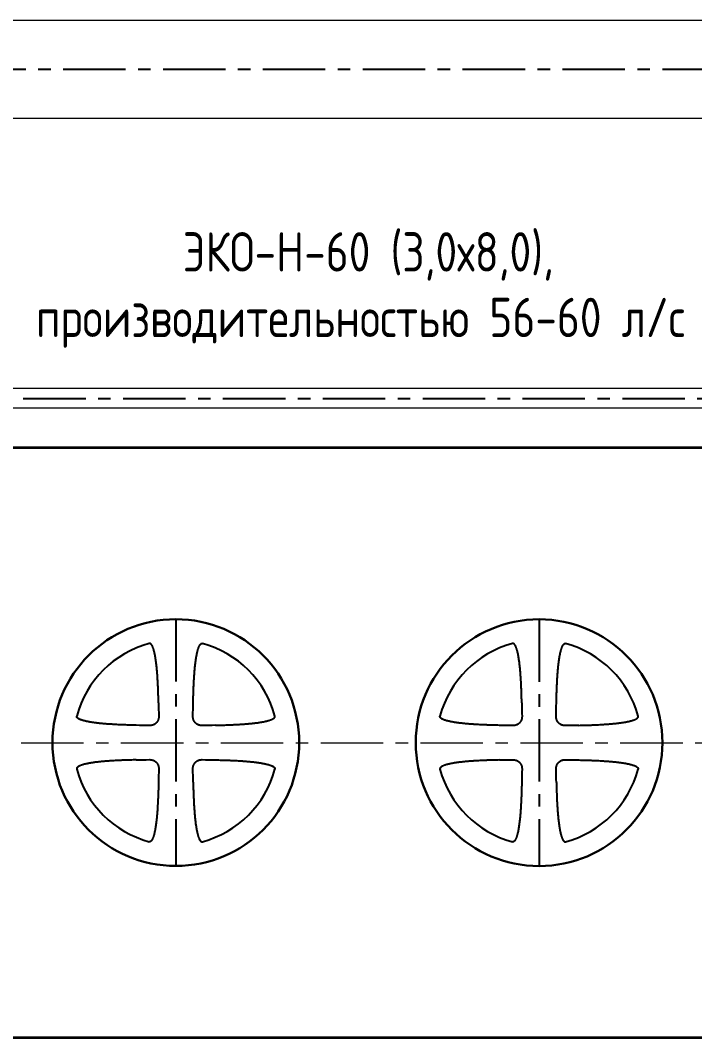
# Model space of a CAD drawing. Header units: millimetres. Extents: x 313506 to 417817, y -39276 to 9875.
# Drawn here: x 331438 to 334868, y -34410 to -29237 of the extents above; entities that cross this region are included whole.
import ezdxf

# ---------------------------------------------------------------- set-up
doc = ezdxf.new("R2010")
doc.units = ezdxf.units.MM
doc.linetypes.add('осевая', pattern=[50.8, 31.75, -6.35, 6.35, -6.35])
doc.layers.add('Системный слой', color=7, linetype='Continuous')
doc.styles.add('ARTEM GOST', font='GOST_A.TTF')

msp = doc.modelspace()

# ---------------------------------------------------------------- linework, layer by layer
at = {"lineweight": 20}
for p, q in [((344466.3, -29236.7), (317848, -29236.7)), ((344466.3, -29736.7), (317848, -29736.7)), ((340591.7, -31109.1), (321297.2, -31109.1)), ((340591.7, -31209.1), (321297.4, -31209.1))]:
    msp.add_line(p, q, dxfattribs=at)
at = {"color": 1, "linetype": 'осевая', "lineweight": 25, "ltscale": 10}
for p, q in [((345689.5, -29486.7), (316861.9, -29486.7)), ((321292.9, -31159.1), (340591.7, -31159.1)), ((332229.1, -32282.4), (332229.1, -33537.1)), ((334076.9, -32282.8), (334076.9, -33537.5))]:
    msp.add_line(p, q, dxfattribs=at)
at = {"color": 1, "linetype": 'осевая', "lineweight": 15, "ltscale": 10}
msp.add_line((319758, -32909), (339268.1, -32911.8), dxfattribs=at)
at = {"lineweight": 35}
for points in [[(336810.1, -31410.4), (329721, -31410.4)], [(329721, -34410.4), (336810.1, -34410.4)]]:
    msp.add_lwpolyline(points, dxfattribs=at)
at = {"layer": 'Системный слой', "color": 7, "lineweight": 30}
for centre in [(332229.1, -32909.8), (334076.9, -32910.2)]:
    msp.add_circle(centre, 627.4, dxfattribs=at)
at = {"layer": 'Системный слой', "color": 7, "lineweight": 25}
for centre, start, end in [((332229.1, -32909.8), 104.9943, 165.0057), ((332229.1, -32909.8), 14.9943, 75.0057), ((334076.9, -32910.2), 104.9943, 165.0057), ((334076.9, -32910.2), 14.9943, 75.0057), ((332229.1, -32909.8), 194.9943, 255.0057), ((332229.1, -32909.8), 284.9943, 345.0057), ((334076.9, -32910.2), 194.9943, 255.0057), ((334076.9, -32910.2), 284.9943, 345.0057)]:
    msp.add_arc(centre, 521.8, start, end, dxfattribs=at)
at = {"layer": 'Системный слой', "color": 7, "lineweight": 25, "extrusion": (0, 0, -1)}
for centre, major_axis, start_param, end_param in [((331053.2, -32909.8), (0, -3187), -1.634239, -1.612784), ((333405, -32909.8), (0, 3187), -1.528808, -1.507354), ((332901, -32910.2), (0, -3187), -1.634239, -1.612784), ((335252.8, -32910.2), (0, 3187), -1.528808, -1.507354), ((332229.1, -31733.9), (-3187, 0), -1.528808, -1.507354), ((332229.1, -31733.9), (-3187, 0), -1.634239, -1.612784), ((334076.9, -31734.3), (-3187, 0), -1.528808, -1.507354), ((334076.9, -31734.3), (-3187, 0), -1.634239, -1.612784), ((332229.1, -34085.6), (3187, 0), -1.634239, -1.612784), ((332229.1, -34085.6), (3187, 0), -1.528808, -1.507354), ((334076.9, -34086), (3187, 0), -1.634239, -1.612784), ((334076.9, -34086), (3187, 0), -1.528808, -1.507354), ((331053.2, -32909.8), (0, -3187), -1.528808, -1.507354), ((333405, -32909.8), (0, 3187), -1.634239, -1.612784), ((332901, -32910.2), (0, -3187), -1.528808, -1.507354), ((335252.8, -32910.2), (0, 3187), -1.634239, -1.612784)]:
    msp.add_ellipse(centre, major_axis=major_axis, ratio=0.34202, start_param=start_param, end_param=end_param, dxfattribs=at)
at = {"layer": 'Системный слой', "color": 7, "lineweight": 25}
for points, knots in [([(332141.1, -32707.7), (332141, -32702.3), (332140.7, -32691.4), (332140.3, -32674.8), (332139.8, -32660.7), (332139.4, -32649.1), (332139.1, -32640.2), (332138.7, -32630), (332138.2, -32618.7), (332137.6, -32606.1), (332136.9, -32594.4), (332136.3, -32583.7), (332135.7, -32574), (332135, -32564.2), (332134.3, -32554.5), (332133.5, -32544.9), (332132.6, -32535.5), (332131.7, -32526.2), (332130.8, -32517.2), (332129.8, -32508.4), (332128.7, -32499.8), (332127.6, -32491.5), (332126.4, -32483.5), (332125.1, -32475.8), (332123.9, -32468.6), (332122.6, -32461.7), (332121.3, -32455.4), (332119.9, -32449.6), (332118.6, -32444.3), (332117.3, -32439.5), (332116, -32435), (332114.7, -32430.9), (332113.4, -32427.4), (332112.2, -32424.2), (332111.1, -32421.6), (332110, -32419.2), (332109, -32417.3), (332108.1, -32415.6), (332107.2, -32414.1), (332106.4, -32412.9), (332105.6, -32411.8), (332104.9, -32410.9), (332104.3, -32410.2), (332103.8, -32409.5), (332103.3, -32409), (332102.9, -32408.6), (332102.4, -32408.2), (332102.1, -32407.9), (332101.7, -32407.6), (332101.3, -32407.3), (332101, -32407.1), (332100.7, -32406.9), (332100.3, -32406.6), (332099.8, -32406.4), (332099.4, -32406.2), (332098.9, -32406), (332098.3, -32405.8), (332097.6, -32405.6), (332096.8, -32405.4), (332096, -32405.4), (332095.2, -32405.5), (332094.6, -32405.6), (332094.2, -32405.7), (332094.1, -32405.7)], [0, 0, 0, 0, 3.294372, 6.658592, 10.121593, 11.902894, 13.727108, 15.565806, 18.089199, 20.650882, 23.250738, 25.227925, 27.214477, 29.207845, 31.198516, 33.161939, 35.100749, 36.992852, 38.86301, 40.668913, 42.43271, 44.134312, 45.815956, 47.40632, 48.925529, 50.321905, 51.666806, 52.875385, 53.998684, 55.003566, 55.973887, 56.834853, 57.620252, 58.285215, 58.906539, 59.421027, 59.873097, 60.246259, 60.602155, 60.908041, 61.180307, 61.401463, 61.604048, 61.767517, 61.910185, 62.028901, 62.14479, 62.250718, 62.349589, 62.437156, 62.520317, 62.600986, 62.683377, 62.794474, 62.904935, 63.013803, 63.122506, 63.271682, 63.45784, 63.633238, 63.754366, 63.934896, 64, 64, 64, 64]), ([(332317.1, -32707.7), (332317.2, -32702.3), (332317.5, -32691.4), (332317.9, -32674.7), (332318.4, -32660.6), (332318.8, -32649), (332319.1, -32640), (332319.5, -32630.9), (332319.9, -32621.7), (332320.3, -32612.2), (332320.8, -32602.7), (332321.4, -32593), (332321.9, -32583.3), (332322.6, -32573.5), (332323.2, -32563.8), (332324, -32554), (332324.8, -32544.4), (332325.6, -32534.9), (332326.5, -32525.6), (332327.5, -32516.6), (332328.5, -32507.8), (332329.6, -32499.2), (332330.7, -32490.9), (332331.9, -32482.9), (332333.2, -32475.2), (332334.4, -32468), (332335.7, -32461.2), (332337.1, -32454.9), (332338.4, -32449.1), (332339.7, -32443.8), (332341, -32439), (332342.3, -32434.6), (332343.7, -32430.6), (332344.9, -32427.1), (332346.1, -32424), (332347.3, -32421.3), (332348.3, -32419), (332349.3, -32417.1), (332350.2, -32415.5), (332351, -32414.1), (332351.9, -32412.8), (332352.6, -32411.8), (332353.3, -32410.9), (332353.9, -32410.2), (332354.4, -32409.5), (332354.9, -32409), (332355.3, -32408.6), (332355.8, -32408.2), (332356.2, -32407.9), (332356.5, -32407.6), (332356.9, -32407.3), (332357.2, -32407.1), (332357.5, -32406.9), (332357.9, -32406.6), (332358.4, -32406.4), (332358.9, -32406.2), (332359.3, -32406), (332359.9, -32405.8), (332360.6, -32405.6), (332361.4, -32405.4), (332362.2, -32405.4), (332363, -32405.5), (332363.6, -32405.6), (332364, -32405.7), (332364.1, -32405.7)], [0, 0, 0, 0, 3.346522, 6.766848, 10.291529, 12.10647, 13.966728, 15.842272, 17.760329, 19.705723, 21.690551, 23.687495, 25.705597, 27.732688, 29.765616, 31.795276, 33.795524, 35.769581, 37.694349, 39.596139, 41.431301, 43.222957, 44.950628, 46.657893, 48.27186, 49.813093, 51.228677, 52.591625, 53.814671, 54.950111, 55.963708, 56.941681, 57.807329, 58.595452, 59.260387, 59.880783, 60.393124, 60.842571, 61.213062, 61.566815, 61.871519, 62.143339, 62.364996, 62.568381, 62.733225, 62.877534, 62.998106, 63.115804, 63.223386, 63.323799, 63.412733, 63.497193, 63.579124, 63.662803, 63.775637, 63.887825, 63.998395, 64.108796, 64.260302, 64.449369, 64.627508, 64.750528, 64.933879, 65, 65, 65, 65]), ([(333988.9, -32708.1), (333988.8, -32702.7), (333988.5, -32691.8), (333988.1, -32675.2), (333987.6, -32661.1), (333987.2, -32649.5), (333986.9, -32640.6), (333986.5, -32630.4), (333986, -32619.1), (333985.4, -32606.5), (333984.7, -32594.9), (333984.1, -32584.1), (333983.5, -32574.4), (333982.8, -32564.7), (333982.1, -32555), (333981.3, -32545.4), (333980.4, -32535.9), (333979.5, -32526.7), (333978.6, -32517.6), (333977.6, -32508.8), (333976.5, -32500.3), (333975.4, -32491.9), (333974.2, -32483.9), (333972.9, -32476.2), (333971.7, -32469), (333970.4, -32462.2), (333969.1, -32455.9), (333967.7, -32450), (333966.4, -32444.8), (333965.1, -32439.9), (333963.8, -32435.4), (333962.5, -32431.4), (333961.2, -32427.8), (333960, -32424.7), (333958.9, -32422), (333957.8, -32419.6), (333956.8, -32417.7), (333955.9, -32416), (333955, -32414.6), (333954.2, -32413.3), (333953.4, -32412.2), (333952.7, -32411.3), (333952.1, -32410.6), (333951.6, -32410), (333951.1, -32409.5), (333950.7, -32409), (333950.3, -32408.7), (333949.9, -32408.3), (333949.5, -32408), (333949.1, -32407.8), (333948.8, -32407.5), (333948.5, -32407.3), (333948.1, -32407.1), (333947.6, -32406.8), (333947.2, -32406.6), (333946.7, -32406.4), (333946.1, -32406.2), (333945.4, -32406), (333944.6, -32405.9), (333943.8, -32405.8), (333943, -32405.9), (333942.4, -32406), (333942, -32406.1), (333941.9, -32406.1)], [0, 0, 0, 0, 3.294372, 6.658592, 10.121593, 11.902894, 13.727108, 15.565806, 18.089199, 20.650882, 23.250738, 25.227925, 27.214477, 29.207845, 31.198516, 33.161939, 35.100749, 36.992852, 38.86301, 40.668913, 42.43271, 44.134312, 45.815956, 47.40632, 48.925529, 50.321905, 51.666806, 52.875385, 53.998684, 55.003566, 55.973887, 56.834853, 57.620252, 58.285215, 58.906539, 59.421027, 59.873097, 60.246259, 60.602155, 60.908041, 61.180307, 61.401463, 61.604048, 61.767517, 61.910185, 62.028901, 62.14479, 62.250718, 62.349589, 62.437156, 62.520317, 62.600986, 62.683377, 62.794474, 62.904935, 63.013803, 63.122506, 63.271682, 63.45784, 63.633238, 63.754366, 63.934896, 64, 64, 64, 64]), ([(334164.9, -32708.1), (334165, -32702.7), (334165.3, -32691.8), (334165.8, -32675.2), (334166.2, -32661), (334166.6, -32649.4), (334166.9, -32640.5), (334167.3, -32631.3), (334167.7, -32622.1), (334168.1, -32612.7), (334168.6, -32603.1), (334169.2, -32593.5), (334169.7, -32583.7), (334170.4, -32574), (334171.1, -32564.2), (334171.8, -32554.4), (334172.6, -32544.8), (334173.4, -32535.4), (334174.3, -32526.1), (334175.3, -32517), (334176.3, -32508.2), (334177.4, -32499.7), (334178.5, -32491.3), (334179.7, -32483.3), (334181, -32475.6), (334182.2, -32468.4), (334183.6, -32461.6), (334184.9, -32455.3), (334186.2, -32449.5), (334187.5, -32444.3), (334188.8, -32439.4), (334190.2, -32435), (334191.5, -32431), (334192.7, -32427.5), (334193.9, -32424.4), (334195.1, -32421.7), (334196.1, -32419.5), (334197.1, -32417.6), (334198, -32415.9), (334198.8, -32414.5), (334199.7, -32413.2), (334200.4, -32412.2), (334201.1, -32411.3), (334201.7, -32410.6), (334202.2, -32410), (334202.7, -32409.5), (334203.2, -32409), (334203.6, -32408.7), (334204, -32408.3), (334204.3, -32408), (334204.7, -32407.8), (334205, -32407.5), (334205.3, -32407.3), (334205.7, -32407.1), (334206.2, -32406.8), (334206.7, -32406.6), (334207.2, -32406.4), (334207.7, -32406.2), (334208.4, -32406), (334209.2, -32405.9), (334210, -32405.8), (334210.8, -32405.9), (334211.4, -32406), (334211.8, -32406.1), (334211.9, -32406.1)], [0, 0, 0, 0, 3.346522, 6.766848, 10.291529, 12.10647, 13.966728, 15.842272, 17.760329, 19.705723, 21.690551, 23.687495, 25.705597, 27.732688, 29.765616, 31.795276, 33.795524, 35.769581, 37.694349, 39.596139, 41.431301, 43.222957, 44.950628, 46.657893, 48.27186, 49.813093, 51.228677, 52.591625, 53.814671, 54.950111, 55.963708, 56.941681, 57.807329, 58.595452, 59.260387, 59.880783, 60.393124, 60.842571, 61.213062, 61.566815, 61.871519, 62.143339, 62.364996, 62.568381, 62.733225, 62.877534, 62.998106, 63.115804, 63.223386, 63.323799, 63.412733, 63.497193, 63.579124, 63.662803, 63.775637, 63.887825, 63.998395, 64.108796, 64.260302, 64.449369, 64.627508, 64.750528, 64.933879, 65, 65, 65, 65]), ([(332027, -32821.7), (332021.9, -32821.6), (332011.5, -32821.4), (331998.5, -32821), (331986.2, -32820.7), (331973, -32820.2), (331955.8, -32819.6), (331937.6, -32818.8), (331921.7, -32818), (331908.9, -32817.3), (331898.3, -32816.6), (331888.3, -32816), (331878.6, -32815.3), (331869, -32814.5), (331859.6, -32813.7), (331850.3, -32812.8), (331841.1, -32811.9), (331832.2, -32810.9), (331823.5, -32809.9), (331815, -32808.8), (331806.8, -32807.6), (331798.9, -32806.4), (331791.5, -32805.2), (331784.4, -32803.9), (331777.9, -32802.6), (331771.8, -32801.2), (331766.3, -32799.9), (331761.1, -32798.6), (331756.4, -32797.3), (331752.1, -32795.9), (331748.4, -32794.6), (331745, -32793.4), (331742.1, -32792.2), (331739.6, -32791.1), (331737.5, -32790.1), (331735.7, -32789.1), (331734.1, -32788.2), (331732.7, -32787.4), (331731.6, -32786.6), (331730.6, -32785.9), (331729.8, -32785.2), (331729.1, -32784.6), (331728.6, -32784.1), (331728.1, -32783.7), (331727.7, -32783.3), (331727.4, -32782.8), (331727, -32782.5), (331726.8, -32782.1), (331726.5, -32781.7), (331726.3, -32781.4), (331726, -32781), (331725.8, -32780.5), (331725.5, -32780), (331725.3, -32779.5), (331725.1, -32778.9), (331724.9, -32778.2), (331724.8, -32777.4), (331724.8, -32776.6), (331724.8, -32775.9), (331724.9, -32775.2), (331725, -32774.8), (331725, -32774.7)], [0, 0, 0, 0, 3.02765, 6.130095, 7.711356, 10.295721, 13.929306, 17.852185, 21.075848, 23.356556, 25.454567, 27.369743, 29.28457, 31.181263, 33.060102, 34.903414, 36.729231, 38.501691, 40.238572, 41.921872, 43.587415, 45.168284, 46.682445, 48.08064, 49.429669, 50.648002, 51.78422, 52.805921, 53.793743, 54.673452, 55.478237, 56.163293, 56.80467, 57.338103, 57.808296, 58.197357, 58.567882, 58.885925, 59.167818, 59.395948, 59.604956, 59.772794, 59.91893, 60.040332, 60.158922, 60.267663, 60.369344, 60.459616, 60.545402, 60.628157, 60.712316, 60.824376, 60.935003, 61.043224, 61.149462, 61.294441, 61.474783, 61.6447, 61.762042, 61.936931, 62, 62, 62, 62]), ([(332142.3, -32776), (332142.3, -32776.8), (332142.3, -32778.5), (332142.2, -32781), (332141.9, -32783.5), (332141.5, -32786), (332141, -32788.5), (332140.3, -32790.9), (332139.5, -32793.3), (332138.6, -32795.7), (332137.6, -32797.9), (332136.5, -32800.1), (332135.2, -32802.2), (332133.9, -32804.2), (332132.5, -32806), (332131.1, -32807.8), (332129.6, -32809.4), (332128.1, -32810.8), (332126.6, -32812.2), (332124.9, -32813.5), (332123.3, -32814.8), (332121.5, -32815.9), (332119.9, -32816.9), (332118.1, -32817.9), (332115.9, -32818.9), (332113.4, -32819.9), (332110.8, -32820.8), (332108.7, -32821.4), (332106.4, -32821.9), (332103.8, -32822.4), (332100.8, -32822.8), (332098, -32823), (332096.2, -32823), (332095.3, -32823)], [0, 0, 0, 0, 1.160827, 2.293622, 3.43563, 4.588756, 5.746246, 6.905348, 8.060469, 9.206891, 10.341224, 11.457239, 12.554235, 13.633163, 14.697615, 15.730559, 16.730575, 17.684561, 18.604883, 19.490061, 20.578623, 21.459916, 22.381037, 23.113319, 24.320591, 25.627437, 26.832376, 28.012841, 28.720001, 30.061886, 31.592299, 32.799071, 34, 34, 34, 34]), ([(332362.9, -32823), (332362, -32823), (332360.4, -32823), (332357.8, -32822.8), (332355.4, -32822.5), (332352.9, -32822.1), (332350.4, -32821.6), (332347.9, -32821), (332345.5, -32820.2), (332343.2, -32819.3), (332340.9, -32818.2), (332338.7, -32817.1), (332336.7, -32815.9), (332334.7, -32814.6), (332332.8, -32813.2), (332331.1, -32811.7), (332329.5, -32810.3), (332328, -32808.8), (332326.7, -32807.2), (332325.3, -32805.6), (332324.1, -32803.9), (332322.9, -32802.1), (332322, -32800.6), (332321, -32798.7), (332320, -32796.6), (332318.9, -32794.1), (332318.1, -32791.5), (332317.4, -32789.3), (332316.9, -32787), (332316.4, -32784.4), (332316.1, -32781.5), (332315.9, -32778.6), (332315.9, -32776.8), (332315.9, -32776)], [0, 0, 0, 0, 1.160827, 2.293622, 3.43563, 4.588756, 5.746246, 6.905348, 8.060469, 9.206891, 10.341224, 11.457239, 12.554235, 13.633163, 14.697615, 15.730559, 16.730575, 17.684561, 18.604883, 19.490061, 20.578623, 21.459916, 22.381037, 23.113319, 24.320591, 25.627437, 26.832376, 28.012841, 28.720001, 30.061886, 31.592299, 32.799071, 34, 34, 34, 34]), ([(332431.2, -32821.7), (332436.4, -32821.6), (332447, -32821.4), (332460.4, -32821), (332472.9, -32820.6), (332486.4, -32820.2), (332503.9, -32819.5), (332522.4, -32818.7), (332538.5, -32817.9), (332551.5, -32817.2), (332562.2, -32816.5), (332572.3, -32815.8), (332582, -32815.1), (332591.6, -32814.3), (332601.1, -32813.5), (332610.4, -32812.6), (332619.5, -32811.6), (332628.4, -32810.6), (332637.1, -32809.6), (332645.5, -32808.5), (332653.7, -32807.3), (332661.5, -32806.1), (332668.9, -32804.8), (332675.8, -32803.5), (332682.3, -32802.2), (332688.2, -32800.8), (332693.6, -32799.5), (332698.6, -32798.2), (332703.2, -32796.8), (332707.4, -32795.5), (332711, -32794.2), (332714.3, -32793), (332717, -32791.8), (332719.4, -32790.7), (332721.4, -32789.7), (332723.1, -32788.8), (332724.6, -32787.9), (332725.9, -32787.1), (332727, -32786.3), (332727.9, -32785.6), (332728.7, -32785), (332729.3, -32784.4), (332729.8, -32783.9), (332730.2, -32783.5), (332730.6, -32783.1), (332731, -32782.7), (332731.3, -32782.3), (332731.5, -32782), (332731.8, -32781.6), (332732, -32781.3), (332732.2, -32780.9), (332732.5, -32780.5), (332732.7, -32780), (332732.9, -32779.5), (332733.1, -32778.9), (332733.3, -32778.2), (332733.4, -32777.4), (332733.4, -32776.6), (332733.4, -32775.9), (332733.3, -32775.2), (332733.2, -32774.8), (332733.2, -32774.7)], [0, 0, 0, 0, 3.098261, 6.270257, 7.885874, 10.522158, 14.222088, 18.211189, 21.48322, 23.791405, 25.91056, 27.83924, 29.766287, 31.670808, 33.554374, 35.397495, 37.221269, 38.987539, 40.715871, 42.387727, 44.041242, 45.608249, 47.107289, 48.488328, 49.8195, 51.017864, 52.132795, 53.131323, 54.095468, 54.950922, 55.731334, 56.392139, 57.009565, 57.520478, 57.969136, 58.338887, 58.691133, 58.993238, 59.261551, 59.478662, 59.677208, 59.836711, 59.975492, 60.090496, 60.202763, 60.305383, 60.401166, 60.485997, 60.56656, 60.644707, 60.724522, 60.832147, 60.939155, 61.044621, 61.149928, 61.294442, 61.474783, 61.6447, 61.762042, 61.936931, 62, 62, 62, 62]), ([(333874.8, -32822.1), (333869.7, -32822), (333859.3, -32821.8), (333846.3, -32821.4), (333834, -32821.1), (333820.8, -32820.7), (333803.6, -32820), (333785.4, -32819.2), (333769.5, -32818.4), (333756.7, -32817.7), (333746.1, -32817.1), (333736.1, -32816.4), (333726.4, -32815.7), (333716.9, -32814.9), (333707.4, -32814.1), (333698.1, -32813.3), (333689, -32812.3), (333680, -32811.4), (333671.3, -32810.3), (333662.8, -32809.2), (333654.6, -32808.1), (333646.7, -32806.8), (333639.3, -32805.6), (333632.2, -32804.3), (333625.7, -32803), (333619.6, -32801.7), (333614.1, -32800.3), (333608.9, -32799), (333604.3, -32797.7), (333599.9, -32796.4), (333596.2, -32795.1), (333592.8, -32793.8), (333589.9, -32792.6), (333587.4, -32791.5), (333585.3, -32790.5), (333583.5, -32789.6), (333581.9, -32788.6), (333580.5, -32787.8), (333579.4, -32787), (333578.4, -32786.3), (333577.6, -32785.6), (333576.9, -32785.1), (333576.4, -32784.6), (333575.9, -32784.1), (333575.5, -32783.7), (333575.2, -32783.3), (333574.9, -32782.9), (333574.6, -32782.5), (333574.3, -32782.2), (333574.1, -32781.8), (333573.8, -32781.4), (333573.6, -32781), (333573.3, -32780.4), (333573.1, -32779.9), (333572.9, -32779.4), (333572.7, -32778.7), (333572.6, -32777.8), (333572.6, -32777.1), (333572.6, -32776.3), (333572.7, -32775.7), (333572.8, -32775.3), (333572.8, -32775.2)], [0, 0, 0, 0, 3.02765, 6.130095, 7.711356, 10.295721, 13.929306, 17.852185, 21.075848, 23.356556, 25.454567, 27.369743, 29.28457, 31.181263, 33.060102, 34.903414, 36.729231, 38.501691, 40.238572, 41.921872, 43.587415, 45.168284, 46.682445, 48.08064, 49.429669, 50.648002, 51.78422, 52.805921, 53.793743, 54.673452, 55.478237, 56.163293, 56.80467, 57.338103, 57.808296, 58.197357, 58.567882, 58.885925, 59.167818, 59.395948, 59.604956, 59.772794, 59.91893, 60.040332, 60.158922, 60.267663, 60.369344, 60.459616, 60.545402, 60.628157, 60.712316, 60.824376, 60.935003, 61.043224, 61.149462, 61.294441, 61.474783, 61.6447, 61.762042, 61.936931, 62, 62, 62, 62]), ([(333990.1, -32776.4), (333990.1, -32777.2), (333990.1, -32778.9), (333990, -32781.4), (333989.7, -32783.9), (333989.3, -32786.4), (333988.8, -32788.9), (333988.1, -32791.4), (333987.3, -32793.8), (333986.4, -32796.1), (333985.4, -32798.4), (333984.3, -32800.5), (333983, -32802.6), (333981.7, -32804.6), (333980.3, -32806.4), (333978.9, -32808.2), (333977.4, -32809.8), (333975.9, -32811.3), (333974.4, -32812.6), (333972.8, -32813.9), (333971.1, -32815.2), (333969.3, -32816.3), (333967.7, -32817.3), (333965.9, -32818.3), (333963.7, -32819.3), (333961.2, -32820.3), (333958.7, -32821.2), (333956.5, -32821.8), (333954.2, -32822.4), (333951.6, -32822.8), (333948.6, -32823.2), (333945.8, -32823.4), (333944, -32823.4), (333943.1, -32823.4)], [0, 0, 0, 0, 1.160827, 2.293622, 3.43563, 4.588756, 5.746246, 6.905348, 8.060469, 9.206891, 10.341224, 11.457239, 12.554235, 13.633163, 14.697615, 15.730559, 16.730575, 17.684561, 18.604883, 19.490061, 20.578623, 21.459916, 22.381037, 23.113319, 24.320591, 25.627437, 26.832376, 28.012841, 28.720001, 30.061886, 31.592299, 32.799071, 34, 34, 34, 34]), ([(334210.7, -32823.4), (334209.8, -32823.4), (334208.2, -32823.4), (334205.7, -32823.2), (334203.2, -32823), (334200.7, -32822.6), (334198.2, -32822), (334195.7, -32821.4), (334193.3, -32820.6), (334191, -32819.7), (334188.7, -32818.7), (334186.5, -32817.5), (334184.5, -32816.3), (334182.5, -32815), (334180.6, -32813.6), (334178.9, -32812.2), (334177.3, -32810.7), (334175.8, -32809.2), (334174.5, -32807.7), (334173.1, -32806), (334171.9, -32804.3), (334170.7, -32802.6), (334169.8, -32801), (334168.8, -32799.1), (334167.8, -32797), (334166.7, -32794.5), (334165.9, -32791.9), (334165.3, -32789.7), (334164.7, -32787.4), (334164.2, -32784.9), (334163.9, -32781.9), (334163.7, -32779), (334163.7, -32777.3), (334163.7, -32776.4)], [0, 0, 0, 0, 1.160827, 2.293622, 3.43563, 4.588756, 5.746246, 6.905348, 8.060469, 9.206891, 10.341224, 11.457239, 12.554235, 13.633163, 14.697615, 15.730559, 16.730575, 17.684561, 18.604883, 19.490061, 20.578623, 21.459916, 22.381037, 23.113319, 24.320591, 25.627437, 26.832376, 28.012841, 28.720001, 30.061886, 31.592299, 32.799071, 34, 34, 34, 34]), ([(334279, -32822.1), (334284.2, -32822), (334294.8, -32821.8), (334308.2, -32821.4), (334320.7, -32821.1), (334334.2, -32820.6), (334351.7, -32820), (334370.2, -32819.2), (334386.3, -32818.3), (334399.3, -32817.6), (334410, -32816.9), (334420.1, -32816.2), (334429.8, -32815.5), (334439.4, -32814.7), (334448.9, -32813.9), (334458.2, -32813), (334467.3, -32812.1), (334476.2, -32811.1), (334484.9, -32810), (334493.3, -32808.9), (334501.5, -32807.7), (334509.3, -32806.5), (334516.7, -32805.2), (334523.6, -32803.9), (334530.1, -32802.6), (334536, -32801.2), (334541.4, -32799.9), (334546.4, -32798.6), (334551, -32797.3), (334555.2, -32795.9), (334558.8, -32794.6), (334562.1, -32793.4), (334564.8, -32792.2), (334567.2, -32791.1), (334569.2, -32790.1), (334571, -32789.2), (334572.4, -32788.3), (334573.7, -32787.5), (334574.8, -32786.7), (334575.7, -32786), (334576.5, -32785.4), (334577.1, -32784.8), (334577.6, -32784.4), (334578, -32783.9), (334578.4, -32783.5), (334578.8, -32783.1), (334579.1, -32782.8), (334579.3, -32782.4), (334579.6, -32782.1), (334579.8, -32781.7), (334580, -32781.4), (334580.3, -32780.9), (334580.5, -32780.4), (334580.7, -32779.9), (334580.9, -32779.4), (334581.1, -32778.7), (334581.2, -32777.8), (334581.2, -32777.1), (334581.2, -32776.3), (334581.1, -32775.7), (334581, -32775.3), (334581, -32775.2)], [0, 0, 0, 0, 3.098261, 6.270257, 7.885874, 10.522158, 14.222088, 18.211189, 21.48322, 23.791405, 25.91056, 27.83924, 29.766287, 31.670808, 33.554374, 35.397495, 37.221269, 38.987539, 40.715871, 42.387727, 44.041242, 45.608249, 47.107289, 48.488328, 49.8195, 51.017864, 52.132795, 53.131323, 54.095468, 54.950922, 55.731334, 56.392139, 57.009565, 57.520478, 57.969136, 58.338887, 58.691133, 58.993238, 59.261551, 59.478662, 59.677208, 59.836711, 59.975492, 60.090496, 60.202763, 60.305383, 60.401166, 60.485997, 60.56656, 60.644707, 60.724522, 60.832147, 60.939155, 61.044621, 61.149928, 61.294442, 61.474783, 61.6447, 61.762042, 61.936931, 62, 62, 62, 62]), ([(332027, -32997.8), (332021.9, -32997.9), (332011.5, -32998.1), (331998.5, -32998.5), (331986.2, -32998.8), (331973, -32999.3), (331955.8, -32999.9), (331937.6, -33000.7), (331921.7, -33001.5), (331908.9, -33002.2), (331898.3, -33002.9), (331888.3, -33003.5), (331878.6, -33004.2), (331869, -33005), (331859.6, -33005.8), (331850.3, -33006.7), (331841.1, -33007.6), (331832.2, -33008.6), (331823.5, -33009.6), (331815, -33010.7), (331806.8, -33011.9), (331798.9, -33013.1), (331791.5, -33014.3), (331784.4, -33015.6), (331777.9, -33016.9), (331771.8, -33018.3), (331766.3, -33019.6), (331761.1, -33020.9), (331756.4, -33022.2), (331752.1, -33023.6), (331748.4, -33024.9), (331745, -33026.1), (331742.1, -33027.3), (331739.6, -33028.4), (331737.5, -33029.4), (331735.7, -33030.4), (331734.1, -33031.3), (331732.7, -33032.1), (331731.6, -33032.9), (331730.6, -33033.6), (331729.8, -33034.3), (331729.1, -33034.9), (331728.6, -33035.4), (331728.1, -33035.8), (331727.7, -33036.2), (331727.4, -33036.7), (331727, -33037), (331726.8, -33037.4), (331726.5, -33037.8), (331726.3, -33038.1), (331726, -33038.5), (331725.8, -33039), (331725.5, -33039.5), (331725.3, -33040), (331725.1, -33040.6), (331724.9, -33041.3), (331724.8, -33042.1), (331724.8, -33042.9), (331724.8, -33043.6), (331724.9, -33044.3), (331725, -33044.7), (331725, -33044.8)], [0, 0, 0, 0, 3.02765, 6.130095, 7.711356, 10.295721, 13.929306, 17.852185, 21.075848, 23.356556, 25.454567, 27.369743, 29.28457, 31.181263, 33.060102, 34.903414, 36.729231, 38.501691, 40.238572, 41.921872, 43.587415, 45.168284, 46.682445, 48.08064, 49.429669, 50.648002, 51.78422, 52.805921, 53.793743, 54.673452, 55.478237, 56.163293, 56.80467, 57.338103, 57.808296, 58.197357, 58.567882, 58.885925, 59.167818, 59.395948, 59.604956, 59.772794, 59.91893, 60.040332, 60.158922, 60.267663, 60.369344, 60.459616, 60.545402, 60.628157, 60.712316, 60.824376, 60.935003, 61.043224, 61.149462, 61.294441, 61.474783, 61.6447, 61.762042, 61.936931, 62, 62, 62, 62]), ([(332095.3, -32996.5), (332096.2, -32996.5), (332097.8, -32996.5), (332100.4, -32996.7), (332102.8, -32997), (332105.3, -32997.4), (332107.8, -32997.9), (332110.3, -32998.5), (332112.7, -32999.3), (332115, -33000.2), (332117.3, -33001.3), (332119.5, -33002.4), (332121.5, -33003.6), (332123.5, -33004.9), (332125.4, -33006.3), (332127.1, -33007.7), (332128.6, -33009.2), (332130.3, -33010.8), (332131.7, -33012.5), (332133.1, -33014.3), (332134.5, -33016.1), (332135.9, -33018.3), (332137, -33020.4), (332138, -33022.4), (332138.9, -33024.6), (332139.7, -33026.6), (332140.4, -33028.9), (332140.9, -33030.9), (332141.4, -33033.1), (332141.8, -33035.2), (332142.1, -33037.8), (332142.3, -33040.7), (332142.3, -33042.6), (332142.3, -33043.5)], [0, 0, 0, 0, 1.160825, 2.293619, 3.435628, 4.588757, 5.746252, 6.905358, 8.060478, 9.206889, 10.341203, 11.457205, 12.554205, 13.633169, 14.695741, 15.717068, 16.69175, 17.601108, 18.876909, 19.676175, 20.71619, 22.027068, 23.211446, 23.982012, 25.113816, 26.386625, 26.915982, 28.452958, 29.235773, 30.022226, 31.353686, 32.71083, 34, 34, 34, 34]), ([(332315.9, -33043.5), (332315.9, -33042.7), (332315.9, -33041), (332316, -33038.5), (332316.3, -33036), (332316.7, -33033.5), (332317.2, -33031), (332317.9, -33028.6), (332318.7, -33026.2), (332319.6, -33023.8), (332320.6, -33021.6), (332321.7, -33019.4), (332323, -33017.3), (332324.3, -33015.3), (332325.7, -33013.5), (332327.1, -33011.7), (332328.6, -33010.1), (332330.1, -33008.7), (332331.6, -33007.3), (332333.3, -33006), (332334.9, -33004.8), (332336.7, -33003.6), (332338.3, -33002.6), (332340.1, -33001.6), (332342.3, -33000.6), (332344.8, -32999.6), (332347.4, -32998.7), (332349.5, -32998.1), (332351.8, -32997.6), (332354.4, -32997.1), (332357.4, -32996.7), (332360.2, -32996.5), (332362, -32996.5), (332362.9, -32996.5)], [0, 0, 0, 0, 1.160827, 2.293622, 3.43563, 4.588756, 5.746246, 6.905348, 8.060469, 9.206891, 10.341224, 11.457239, 12.554235, 13.633163, 14.697615, 15.730559, 16.730575, 17.684561, 18.604883, 19.490061, 20.578623, 21.459916, 22.381037, 23.113319, 24.320591, 25.627437, 26.832376, 28.012841, 28.720001, 30.061886, 31.592299, 32.799071, 34, 34, 34, 34]), ([(332431.2, -32997.8), (332436.4, -32997.9), (332447, -32998.1), (332460.4, -32998.5), (332472.9, -32998.9), (332486.4, -32999.3), (332503.9, -33000), (332522.4, -33000.8), (332538.5, -33001.6), (332551.5, -33002.3), (332562.2, -33003), (332572.3, -33003.7), (332582, -33004.4), (332591.6, -33005.2), (332601.1, -33006), (332610.4, -33006.9), (332619.5, -33007.9), (332628.4, -33008.9), (332637.1, -33009.9), (332645.5, -33011), (332653.7, -33012.2), (332661.5, -33013.4), (332668.9, -33014.7), (332675.8, -33016), (332682.3, -33017.3), (332688.2, -33018.7), (332693.6, -33020), (332698.6, -33021.3), (332703.2, -33022.7), (332707.4, -33024), (332711, -33025.3), (332714.3, -33026.5), (332717, -33027.7), (332719.4, -33028.8), (332721.4, -33029.8), (332723.1, -33030.7), (332724.6, -33031.6), (332725.9, -33032.4), (332727, -33033.2), (332727.9, -33033.9), (332728.7, -33034.5), (332729.3, -33035.1), (332729.8, -33035.6), (332730.2, -33036), (332730.6, -33036.4), (332731, -33036.8), (332731.3, -33037.2), (332731.5, -33037.5), (332731.8, -33037.9), (332732, -33038.2), (332732.2, -33038.6), (332732.5, -33039), (332732.7, -33039.5), (332732.9, -33040), (332733.1, -33040.6), (332733.3, -33041.3), (332733.4, -33042.1), (332733.4, -33042.9), (332733.4, -33043.6), (332733.3, -33044.3), (332733.2, -33044.7), (332733.2, -33044.8)], [0, 0, 0, 0, 3.098261, 6.270257, 7.885874, 10.522158, 14.222088, 18.211189, 21.48322, 23.791405, 25.91056, 27.83924, 29.766287, 31.670808, 33.554374, 35.397495, 37.221271, 38.987539, 40.715869, 42.387727, 44.041242, 45.608249, 47.107289, 48.488328, 49.8195, 51.017864, 52.132795, 53.131323, 54.095468, 54.950922, 55.731334, 56.392139, 57.009565, 57.520478, 57.969136, 58.338887, 58.691133, 58.993238, 59.261551, 59.478662, 59.677208, 59.836711, 59.975492, 60.090496, 60.202763, 60.305383, 60.401166, 60.485997, 60.56656, 60.644707, 60.724522, 60.832147, 60.939155, 61.044621, 61.149928, 61.294442, 61.474783, 61.6447, 61.762042, 61.936931, 62, 62, 62, 62]), ([(333874.8, -32998.2), (333869.7, -32998.3), (333859.3, -32998.6), (333846.3, -32998.9), (333834, -32999.3), (333820.8, -32999.7), (333803.6, -33000.3), (333785.4, -33001.1), (333769.5, -33001.9), (333756.7, -33002.6), (333746.1, -33003.3), (333736.1, -33004), (333726.4, -33004.7), (333716.9, -33005.4), (333707.4, -33006.2), (333698.1, -33007.1), (333689, -33008), (333680, -33009), (333671.3, -33010), (333662.8, -33011.1), (333654.6, -33012.3), (333646.7, -33013.5), (333639.3, -33014.8), (333632.2, -33016.1), (333625.7, -33017.4), (333619.6, -33018.7), (333614.1, -33020), (333608.9, -33021.3), (333604.3, -33022.7), (333599.9, -33024), (333596.2, -33025.3), (333592.8, -33026.5), (333589.9, -33027.7), (333587.4, -33028.8), (333585.3, -33029.8), (333583.5, -33030.8), (333581.9, -33031.7), (333580.5, -33032.6), (333579.4, -33033.4), (333578.4, -33034.1), (333577.6, -33034.7), (333576.9, -33035.3), (333576.4, -33035.8), (333575.9, -33036.2), (333575.5, -33036.7), (333575.2, -33037.1), (333574.9, -33037.5), (333574.6, -33037.8), (333574.3, -33038.2), (333574.1, -33038.5), (333573.8, -33038.9), (333573.6, -33039.4), (333573.3, -33039.9), (333573.1, -33040.4), (333572.9, -33041), (333572.7, -33041.7), (333572.6, -33042.5), (333572.6, -33043.3), (333572.6, -33044.1), (333572.7, -33044.7), (333572.8, -33045.1), (333572.8, -33045.2)], [0, 0, 0, 0, 3.02765, 6.130095, 7.711356, 10.295721, 13.929306, 17.852185, 21.075848, 23.356556, 25.454567, 27.369743, 29.28457, 31.181263, 33.060102, 34.903414, 36.729231, 38.501691, 40.238572, 41.921872, 43.587415, 45.168284, 46.682445, 48.08064, 49.429669, 50.648002, 51.78422, 52.805921, 53.793743, 54.673452, 55.478237, 56.163293, 56.80467, 57.338103, 57.808296, 58.197357, 58.567882, 58.885925, 59.167818, 59.395948, 59.604956, 59.772794, 59.91893, 60.040332, 60.158922, 60.267663, 60.369344, 60.459616, 60.545402, 60.628157, 60.712316, 60.824376, 60.935003, 61.043224, 61.149462, 61.294441, 61.474783, 61.6447, 61.762042, 61.936931, 62, 62, 62, 62]), ([(333943.1, -32997), (333944, -32997), (333945.6, -32997), (333948.2, -32997.1), (333950.7, -32997.4), (333953.1, -32997.8), (333955.6, -32998.3), (333958.1, -32999), (333960.5, -32999.7), (333962.8, -33000.7), (333965.1, -33001.7), (333967.3, -33002.8), (333969.3, -33004), (333971.3, -33005.3), (333973.2, -33006.7), (333974.9, -33008.2), (333976.5, -33009.6), (333978.1, -33011.2), (333979.5, -33012.9), (333980.9, -33014.7), (333982.3, -33016.5), (333983.7, -33018.7), (333984.8, -33020.8), (333985.8, -33022.9), (333986.7, -33025), (333987.5, -33027), (333988.2, -33029.3), (333988.8, -33031.3), (333989.2, -33033.6), (333989.6, -33035.7), (333989.9, -33038.2), (333990.1, -33041.1), (333990.1, -33043), (333990.1, -33044)], [0, 0, 0, 0, 1.160825, 2.293619, 3.435628, 4.588757, 5.746252, 6.905358, 8.060478, 9.206889, 10.341203, 11.457205, 12.554205, 13.633169, 14.695741, 15.717068, 16.69175, 17.601108, 18.876909, 19.676175, 20.71619, 22.027068, 23.211446, 23.982012, 25.113816, 26.386625, 26.915982, 28.452958, 29.235773, 30.022226, 31.353686, 32.71083, 34, 34, 34, 34]), ([(334163.7, -33044), (334163.7, -33043.1), (334163.7, -33041.4), (334163.8, -33038.9), (334164.1, -33036.4), (334164.5, -33033.9), (334165, -33031.4), (334165.7, -33029), (334166.5, -33026.6), (334167.4, -33024.2), (334168.4, -33022), (334169.5, -33019.8), (334170.8, -33017.7), (334172.1, -33015.8), (334173.5, -33013.9), (334174.9, -33012.2), (334176.4, -33010.6), (334177.9, -33009.1), (334179.4, -33007.7), (334181.1, -33006.4), (334182.7, -33005.2), (334184.5, -33004), (334186.1, -33003.1), (334187.9, -33002.1), (334190.1, -33001), (334192.6, -33000), (334195.2, -32999.1), (334197.3, -32998.5), (334199.6, -32998), (334202.2, -32997.5), (334205.2, -32997.1), (334208, -32997), (334209.8, -32997), (334210.7, -32997)], [0, 0, 0, 0, 1.160827, 2.293622, 3.43563, 4.588756, 5.746246, 6.905348, 8.060469, 9.206891, 10.341224, 11.457239, 12.554235, 13.633163, 14.697615, 15.730559, 16.730575, 17.684561, 18.604883, 19.490061, 20.578623, 21.459916, 22.381037, 23.113319, 24.320591, 25.627437, 26.832376, 28.012841, 28.720001, 30.061886, 31.592299, 32.799071, 34, 34, 34, 34]), ([(334279, -32998.2), (334284.2, -32998.3), (334294.8, -32998.6), (334308.2, -32998.9), (334320.7, -32999.3), (334334.2, -32999.7), (334351.7, -33000.4), (334370.2, -33001.2), (334386.3, -33002), (334399.3, -33002.8), (334410, -33003.4), (334420.1, -33004.1), (334429.8, -33004.8), (334439.4, -33005.6), (334448.9, -33006.4), (334458.2, -33007.3), (334467.3, -33008.3), (334476.2, -33009.3), (334484.9, -33010.3), (334493.3, -33011.5), (334501.5, -33012.6), (334509.3, -33013.9), (334516.7, -33015.1), (334523.6, -33016.4), (334530.1, -33017.8), (334536, -33019.1), (334541.4, -33020.4), (334546.4, -33021.8), (334551, -33023.1), (334555.2, -33024.4), (334558.8, -33025.7), (334562.1, -33026.9), (334564.8, -33028.1), (334567.2, -33029.2), (334569.2, -33030.2), (334571, -33031.1), (334572.4, -33032), (334573.7, -33032.9), (334574.8, -33033.6), (334575.7, -33034.3), (334576.5, -33034.9), (334577.1, -33035.5), (334577.6, -33036), (334578, -33036.4), (334578.4, -33036.8), (334578.8, -33037.2), (334579.1, -33037.6), (334579.3, -33037.9), (334579.6, -33038.3), (334579.8, -33038.6), (334580, -33039), (334580.3, -33039.4), (334580.5, -33039.9), (334580.7, -33040.4), (334580.9, -33041), (334581.1, -33041.7), (334581.2, -33042.5), (334581.2, -33043.3), (334581.2, -33044.1), (334581.1, -33044.7), (334581, -33045.1), (334581, -33045.2)], [0, 0, 0, 0, 3.098261, 6.270257, 7.885874, 10.522158, 14.222088, 18.211189, 21.48322, 23.791405, 25.91056, 27.83924, 29.766287, 31.670808, 33.554374, 35.397495, 37.221271, 38.987539, 40.715869, 42.387727, 44.041242, 45.608249, 47.107289, 48.488328, 49.8195, 51.017864, 52.132795, 53.131323, 54.095468, 54.950922, 55.731334, 56.392139, 57.009565, 57.520478, 57.969136, 58.338887, 58.691133, 58.993238, 59.261551, 59.478662, 59.677208, 59.836711, 59.975492, 60.090496, 60.202763, 60.305383, 60.401166, 60.485997, 60.56656, 60.644707, 60.724522, 60.832147, 60.939155, 61.044621, 61.149928, 61.294442, 61.474783, 61.6447, 61.762042, 61.936931, 62, 62, 62, 62]), ([(332141.1, -33111.8), (332141, -33117.3), (332140.7, -33128.4), (332140.3, -33142.3), (332140, -33153.9), (332139.7, -33163.6), (332139.2, -33175.9), (332138.6, -33190.5), (332137.9, -33207), (332137.1, -33222), (332136.3, -33235), (332135.7, -33245.7), (332135, -33255.8), (332134.2, -33265.4), (332133.4, -33274.9), (332132.6, -33284.3), (332131.7, -33293.5), (332130.7, -33302.5), (332129.7, -33311.3), (332128.7, -33319.8), (332127.6, -33328), (332126.4, -33336), (332125.2, -33343.6), (332123.9, -33350.8), (332122.6, -33357.6), (332121.3, -33363.8), (332120, -33369.7), (332118.7, -33374.9), (332117.4, -33379.8), (332116.1, -33384.2), (332114.8, -33388.3), (332113.5, -33391.9), (332112.3, -33395.1), (332111.1, -33397.8), (332110, -33400.2), (332109, -33402.1), (332108.1, -33403.8), (332107.2, -33405.3), (332106.4, -33406.6), (332105.6, -33407.7), (332104.9, -33408.6), (332104.3, -33409.3), (332103.8, -33410), (332103.3, -33410.5), (332102.9, -33410.9), (332102.4, -33411.3), (332102.1, -33411.6), (332101.7, -33411.9), (332101.3, -33412.2), (332101, -33412.4), (332100.7, -33412.6), (332100.3, -33412.9), (332099.8, -33413.1), (332099.4, -33413.3), (332098.9, -33413.6), (332098.3, -33413.7), (332097.6, -33413.9), (332096.8, -33414.1), (332096, -33414.1), (332095.2, -33414), (332094.6, -33413.9), (332094.2, -33413.8), (332094.1, -33413.8)], [0, 0, 0, 0, 3.289426, 6.641073, 8.341944, 10.288254, 12.467464, 15.73036, 19.040043, 22.396272, 24.748618, 26.9013, 28.85179, 30.799553, 32.720392, 34.61697, 36.467565, 38.296603, 40.062486, 41.787015, 43.450467, 45.094385, 46.649301, 48.134932, 49.501134, 50.817333, 52.001692, 53.103719, 54.091658, 55.04643, 55.895777, 56.672128, 57.331893, 57.949266, 58.462051, 58.913492, 59.286861, 59.642661, 59.947993, 60.219335, 60.439132, 60.640228, 60.80198, 60.942837, 61.059698, 61.173776, 61.278051, 61.375378, 61.461577, 61.543439, 61.622848, 61.70395, 61.81331, 61.922045, 62.029212, 62.136217, 62.283062, 62.466311, 62.638969, 62.758204, 62.935914, 63, 63, 63, 63]), ([(332317.1, -33111.8), (332317.2, -33117.2), (332317.5, -33128), (332317.9, -33141.6), (332318.2, -33153.1), (332318.5, -33162.7), (332318.9, -33174.8), (332319.5, -33189.3), (332320.2, -33205.7), (332321, -33220.6), (332321.8, -33233.6), (332322.5, -33244.4), (332323.2, -33254.4), (332323.9, -33264.1), (332324.7, -33273.7), (332325.5, -33283.1), (332326.4, -33292.4), (332327.3, -33301.4), (332328.3, -33310.3), (332329.4, -33318.8), (332330.5, -33327.2), (332331.7, -33335.2), (332332.9, -33343), (332334.2, -33350.3), (332335.5, -33357.1), (332336.8, -33363.5), (332338.1, -33369.3), (332339.5, -33374.7), (332340.8, -33379.6), (332342.1, -33384.1), (332343.4, -33388.2), (332344.7, -33391.8), (332345.9, -33395), (332347.1, -33397.8), (332348.2, -33400.1), (332349.2, -33402.1), (332350.1, -33403.8), (332351, -33405.3), (332351.8, -33406.6), (332352.6, -33407.7), (332353.3, -33408.6), (332353.9, -33409.3), (332354.4, -33410), (332354.9, -33410.5), (332355.3, -33410.9), (332355.8, -33411.3), (332356.2, -33411.6), (332356.5, -33411.9), (332356.9, -33412.2), (332357.2, -33412.4), (332357.5, -33412.6), (332357.9, -33412.9), (332358.4, -33413.1), (332358.9, -33413.3), (332359.3, -33413.6), (332359.9, -33413.7), (332360.6, -33413.9), (332361.4, -33414.1), (332362.2, -33414.1), (332363, -33414), (332363.6, -33413.9), (332364, -33413.8), (332364.1, -33413.8)], [0, 0, 0, 0, 3.218923, 6.506826, 8.178508, 10.098303, 12.252324, 15.489576, 18.77979, 22.122744, 24.473336, 26.627827, 28.584132, 30.538174, 32.467068, 34.373014, 36.235157, 38.076608, 39.857077, 41.597492, 43.27857, 44.940532, 46.513958, 48.018144, 49.402538, 50.736545, 51.936949, 53.053667, 54.053979, 55.020167, 55.878253, 56.661609, 57.325775, 57.946675, 58.461223, 58.913538, 59.286894, 59.642684, 59.948009, 60.219346, 60.43914, 60.640233, 60.801982, 60.942838, 61.059698, 61.173776, 61.278051, 61.375378, 61.461577, 61.543439, 61.622847, 61.70395, 61.81331, 61.922045, 62.029212, 62.136217, 62.283062, 62.466311, 62.638969, 62.758204, 62.935914, 63, 63, 63, 63]), ([(333988.9, -33112.2), (333988.8, -33117.7), (333988.5, -33128.8), (333988.1, -33142.7), (333987.8, -33154.3), (333987.5, -33164), (333987, -33176.3), (333986.4, -33190.9), (333985.7, -33207.4), (333984.9, -33222.4), (333984.2, -33235.4), (333983.5, -33246.1), (333982.8, -33256.2), (333982, -33265.8), (333981.2, -33275.4), (333980.4, -33284.7), (333979.5, -33294), (333978.5, -33302.9), (333977.5, -33311.7), (333976.5, -33320.2), (333975.4, -33328.4), (333974.2, -33336.4), (333973, -33344.1), (333971.7, -33351.2), (333970.4, -33358), (333969.1, -33364.3), (333967.8, -33370.1), (333966.5, -33375.3), (333965.2, -33380.2), (333963.9, -33384.7), (333962.6, -33388.7), (333961.3, -33392.3), (333960.1, -33395.5), (333958.9, -33398.2), (333957.8, -33400.6), (333956.9, -33402.5), (333955.9, -33404.2), (333955, -33405.7), (333954.2, -33407), (333953.4, -33408.1), (333952.7, -33409), (333952.1, -33409.8), (333951.6, -33410.4), (333951.1, -33410.9), (333950.7, -33411.3), (333950.3, -33411.7), (333949.9, -33412), (333949.5, -33412.3), (333949.1, -33412.6), (333948.8, -33412.8), (333948.5, -33413), (333948.1, -33413.3), (333947.6, -33413.5), (333947.2, -33413.8), (333946.7, -33414), (333946.1, -33414.2), (333945.4, -33414.4), (333944.6, -33414.5), (333943.8, -33414.5), (333943, -33414.5), (333942.4, -33414.4), (333942, -33414.3), (333941.9, -33414.2)], [0, 0, 0, 0, 3.289426, 6.641073, 8.341944, 10.288254, 12.467464, 15.73036, 19.040043, 22.396272, 24.748618, 26.9013, 28.85179, 30.799553, 32.720392, 34.61697, 36.467565, 38.296603, 40.062486, 41.787015, 43.450467, 45.094385, 46.649301, 48.134932, 49.501134, 50.817333, 52.001692, 53.103719, 54.091658, 55.04643, 55.895777, 56.672128, 57.331893, 57.949266, 58.462051, 58.913492, 59.286861, 59.642661, 59.947993, 60.219335, 60.439132, 60.640228, 60.80198, 60.942837, 61.059698, 61.173776, 61.278051, 61.375378, 61.461577, 61.543439, 61.622848, 61.70395, 61.81331, 61.922045, 62.029212, 62.136217, 62.283062, 62.466311, 62.638969, 62.758204, 62.935914, 63, 63, 63, 63]), ([(334164.9, -33112.2), (334165, -33117.6), (334165.3, -33128.4), (334165.7, -33142.1), (334166, -33153.5), (334166.3, -33163.1), (334166.7, -33175.3), (334167.3, -33189.7), (334168.1, -33206.1), (334168.8, -33221), (334169.6, -33234.1), (334170.3, -33244.8), (334171, -33254.8), (334171.7, -33264.5), (334172.5, -33274.1), (334173.3, -33283.5), (334174.2, -33292.8), (334175.1, -33301.9), (334176.2, -33310.7), (334177.2, -33319.2), (334178.3, -33327.6), (334179.5, -33335.7), (334180.7, -33343.4), (334182, -33350.7), (334183.3, -33357.5), (334184.6, -33363.9), (334185.9, -33369.8), (334187.3, -33375.1), (334188.6, -33380), (334189.9, -33384.5), (334191.2, -33388.7), (334192.5, -33392.3), (334193.7, -33395.5), (334194.9, -33398.2), (334196, -33400.6), (334197, -33402.5), (334197.9, -33404.2), (334198.8, -33405.7), (334199.6, -33407), (334200.4, -33408.1), (334201.1, -33409), (334201.7, -33409.8), (334202.2, -33410.4), (334202.7, -33410.9), (334203.2, -33411.3), (334203.6, -33411.7), (334204, -33412), (334204.3, -33412.3), (334204.7, -33412.6), (334205, -33412.8), (334205.3, -33413), (334205.7, -33413.3), (334206.2, -33413.5), (334206.7, -33413.8), (334207.2, -33414), (334207.7, -33414.2), (334208.4, -33414.4), (334209.2, -33414.5), (334210, -33414.5), (334210.8, -33414.5), (334211.4, -33414.4), (334211.8, -33414.3), (334211.9, -33414.2)], [0, 0, 0, 0, 3.218923, 6.506826, 8.178508, 10.098303, 12.252324, 15.489576, 18.77979, 22.122744, 24.473336, 26.627827, 28.584132, 30.538174, 32.467068, 34.373014, 36.235157, 38.076608, 39.857077, 41.597492, 43.27857, 44.940532, 46.513958, 48.018144, 49.402538, 50.736545, 51.936949, 53.053667, 54.053979, 55.020167, 55.878253, 56.661609, 57.325775, 57.946675, 58.461223, 58.913538, 59.286894, 59.642684, 59.948009, 60.219346, 60.43914, 60.640233, 60.801982, 60.942838, 61.059698, 61.173776, 61.278051, 61.375378, 61.461577, 61.543439, 61.622847, 61.70395, 61.81331, 61.922045, 62.029212, 62.136217, 62.283062, 62.466311, 62.638969, 62.758204, 62.935914, 63, 63, 63, 63])]:
    msp.add_open_spline(points, degree=3, knots=knots, dxfattribs=at)

# ---------------------------------------------------------------- texts
at = {"lineweight": 20, "insert": (331467.7, -30314.2), "char_height": 200, "width": 3508.954, "attachment_point": 1, "style": 'ARTEM GOST'}
msp.add_mtext('\\pi796.65;ЭКО-Н-60 (3,0х8,0), \\P\\pi49.688;производительностью 56-60 л/с', dxfattribs=at)

doc.saveas('drawing.dxf')
